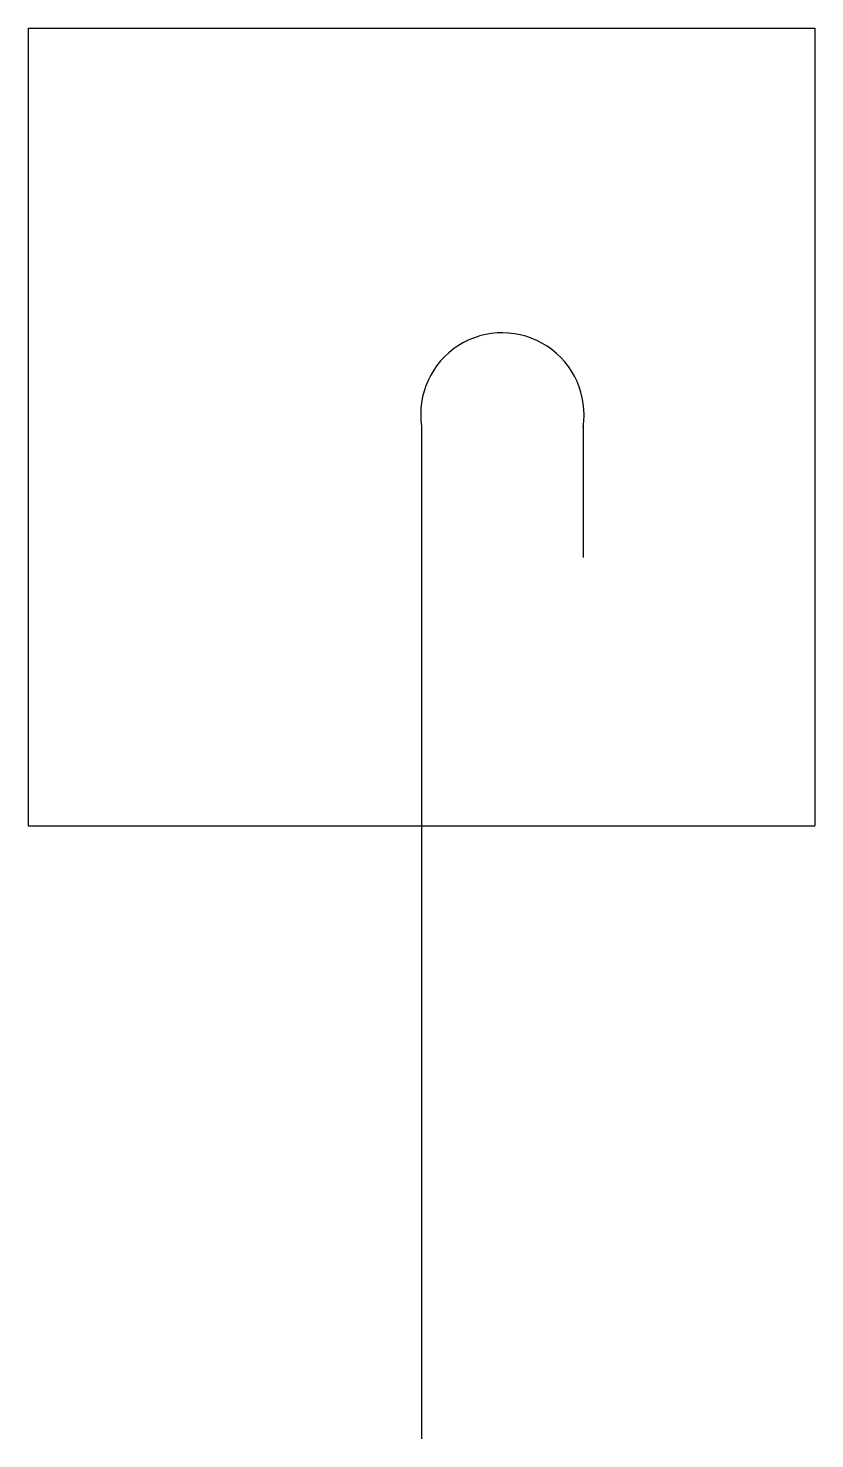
# Model space of a CAD drawing. Header units: metres. Extents: x 4030 to 4504, y -110897 to -110047.
import ezdxf

# ---------------------------------------------------------------- set-up
doc = ezdxf.new("R2010")
doc.units = ezdxf.units.M
doc.layers.add('DET1', color=1, linetype='Continuous')

msp = doc.modelspace()

# ---------------------------------------------------------------- linework, layer by layer
at = {"layer": 'DET1'}
for p, q in [((4030.31, -110046.99), (4504.41, -110046.99)), ((4030.31, -110046.99), (4030.31, -110527.54)), ((4504.41, -110046.99), (4504.41, -110527.54)), ((4267.36, -110286.77), (4267.36, -110896.98)), ((4364.72, -110286.77), (4364.72, -110365.85)), ((4030.31, -110527.54), (4504.41, -110527.54))]:
    msp.add_line(p, q, dxfattribs=at)
msp.add_arc((4316.09, -110279.76), 49.23, 351.06, 188.18, dxfattribs=at)

doc.saveas('drawing.dxf')
